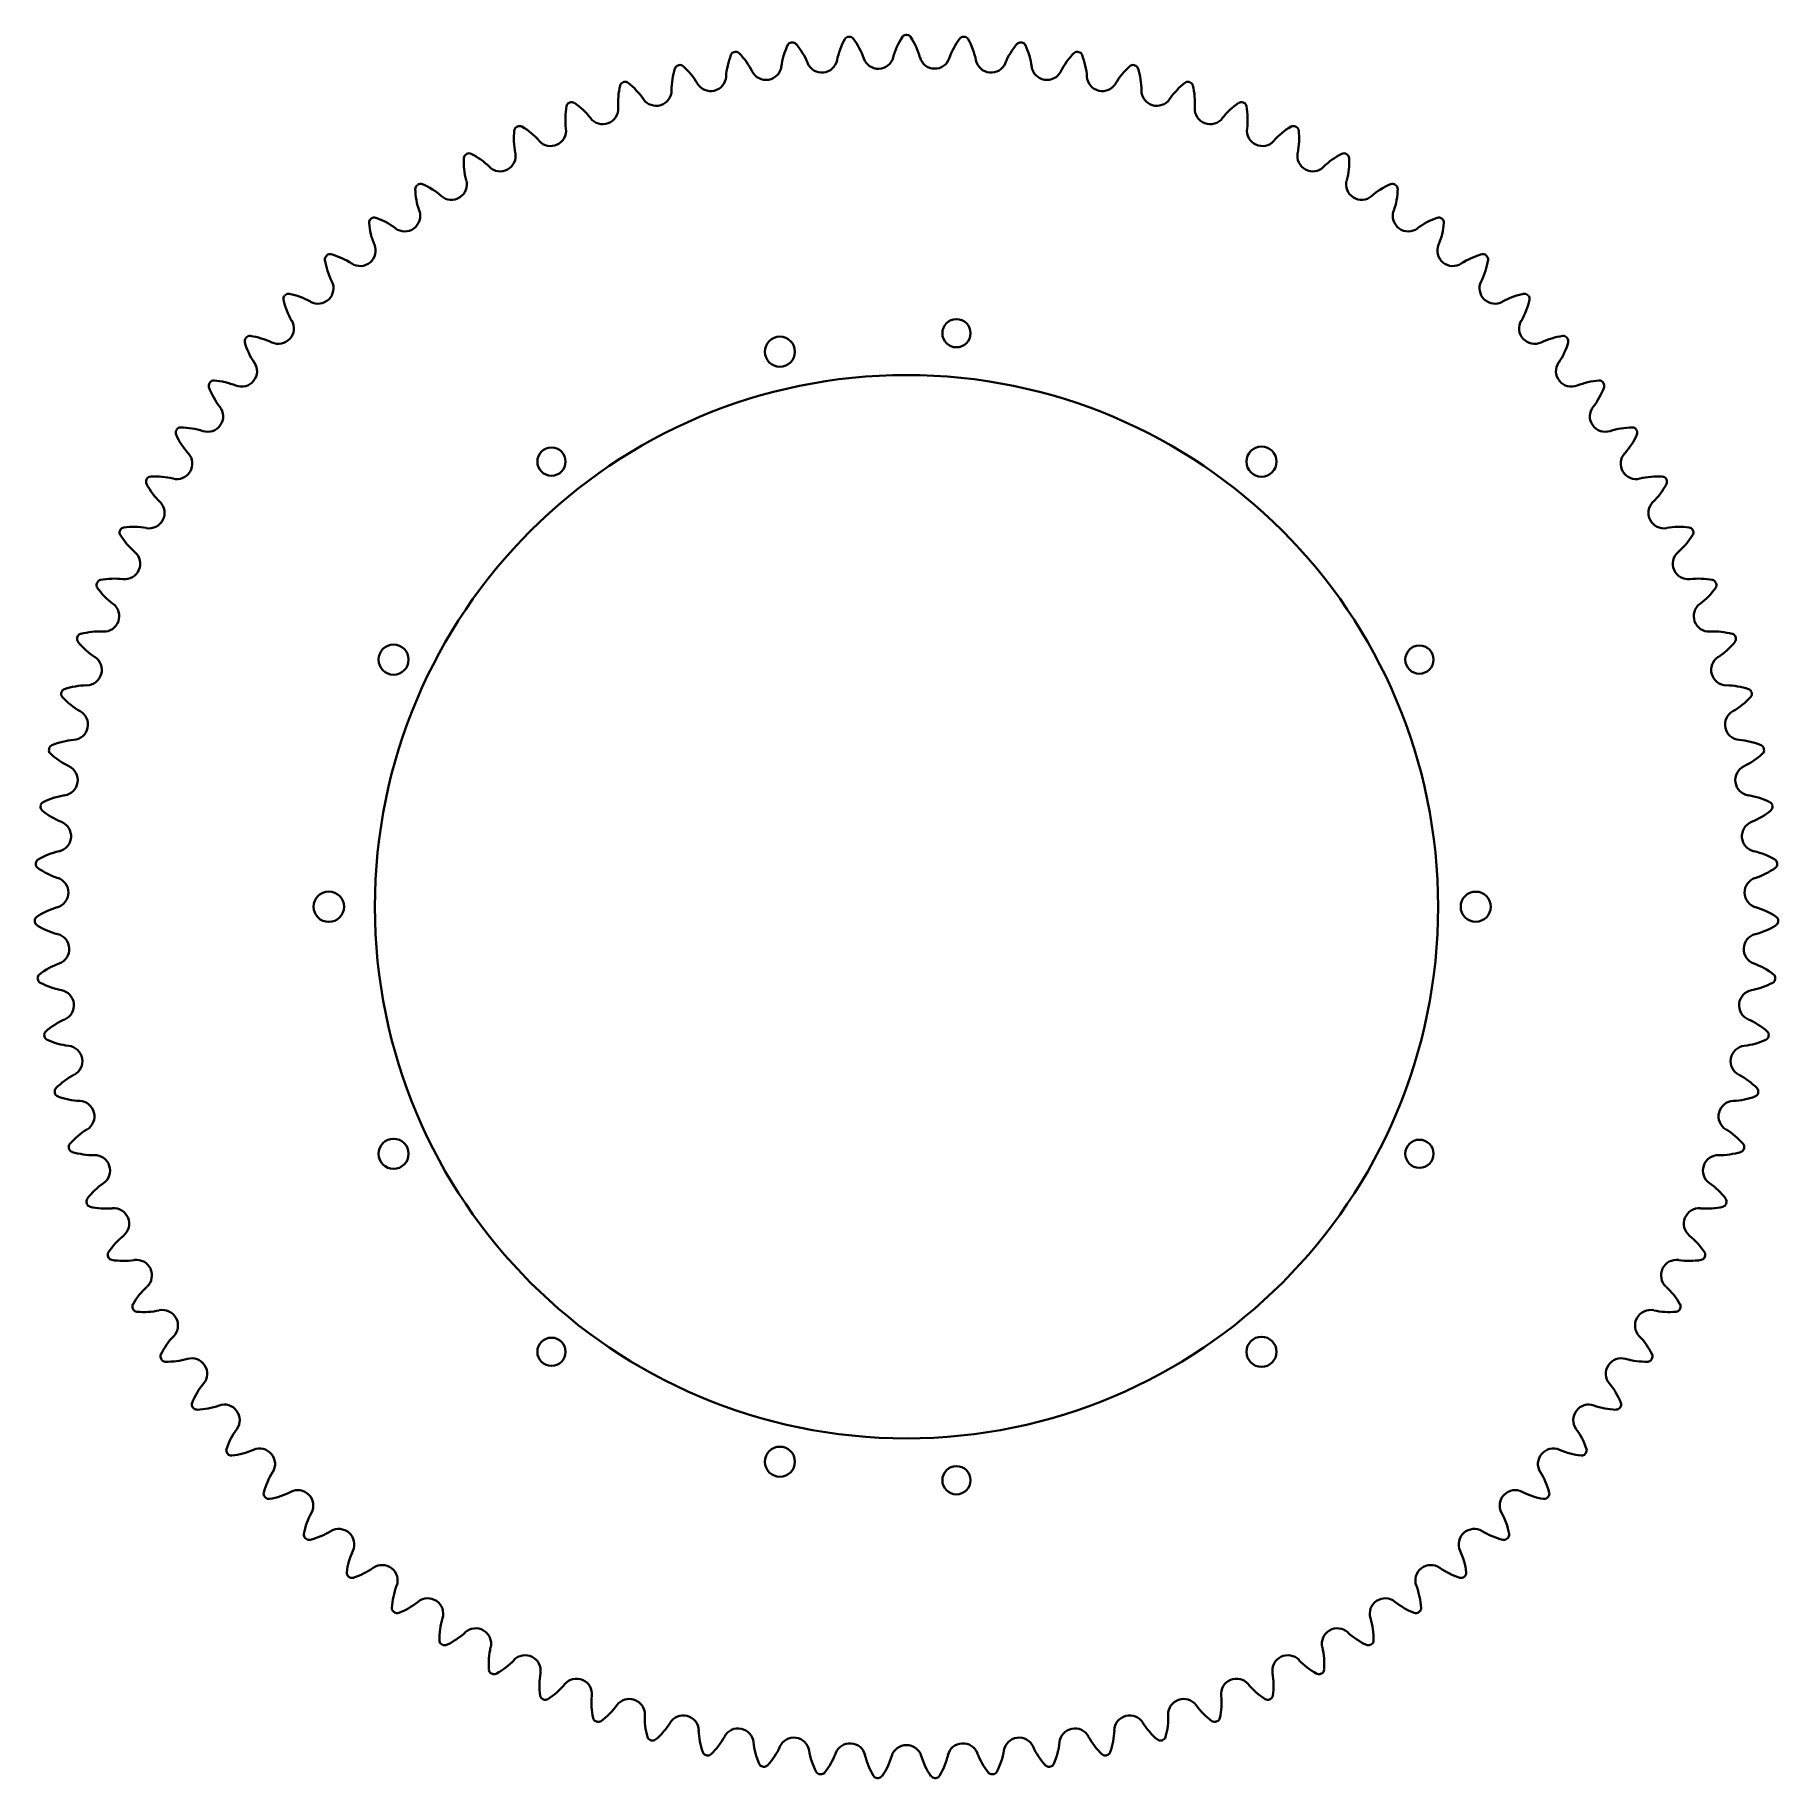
# Model space of a CAD drawing. Header units: inches. Extents: x -5.8 to 5.8, y -5.8 to 5.8.
import ezdxf

# ---------------------------------------------------------------- set-up
doc = ezdxf.new("R2010")
doc.units = ezdxf.units.IN
doc.header["$MEASUREMENT"] = 0
doc.layers.add('Visible', color=7, linetype='Continuous', lineweight=40)

msp = doc.modelspace()

# ---------------------------------------------------------------- linework, layer by layer
at = {"layer": 'Visible'}
for p, q in [((-0.003, 5.79), (0.003, 5.79)), ((-1.144, 5.676), (-1.139, 5.677)), ((-0.766, 5.739), (-0.761, 5.74)), ((-0.385, 5.777), (-0.38, 5.778)), ((0.385, 5.777), (0.38, 5.778)), ((0.766, 5.739), (0.761, 5.74)), ((1.144, 5.676), (1.139, 5.677)), ((-1.517, 5.588), (-1.512, 5.59)), ((1.517, 5.588), (1.512, 5.59)), ((-1.883, 5.476), (-1.878, 5.477)), ((1.883, 5.476), (1.878, 5.477)), ((-2.24, 5.339), (-2.236, 5.341)), ((2.24, 5.339), (2.236, 5.341)), ((-2.588, 5.18), (-2.584, 5.182)), ((2.588, 5.18), (2.584, 5.182)), ((-2.925, 4.997), (-2.92, 5)), ((2.925, 4.997), (2.92, 5)), ((-3.249, 4.793), (-3.245, 4.796)), ((3.249, 4.793), (3.245, 4.796)), ((-3.559, 4.568), (-3.554, 4.571)), ((3.559, 4.568), (3.554, 4.571)), ((-3.853, 4.323), (-3.849, 4.326)), ((3.853, 4.323), (3.849, 4.326)), ((-4.13, 4.059), (-4.126, 4.062)), ((4.13, 4.059), (4.126, 4.062)), ((-4.389, 3.777), (-4.386, 3.781)), ((4.389, 3.777), (4.386, 3.781)), ((-4.629, 3.478), (-4.626, 3.483)), ((4.629, 3.478), (4.626, 3.483)), ((-4.849, 3.165), (-4.846, 3.169)), ((4.849, 3.165), (4.846, 3.169)), ((-5.047, 2.837), (-5.045, 2.842)), ((5.047, 2.837), (5.045, 2.842)), ((-5.224, 2.498), (-5.222, 2.502)), ((5.224, 2.498), (5.222, 2.502)), ((-5.378, 2.147), (-5.376, 2.152)), ((5.378, 2.147), (5.376, 2.152)), ((-5.508, 1.787), (-5.506, 1.792)), ((5.508, 1.787), (5.506, 1.792)), ((-5.614, 1.419), (-5.612, 1.424)), ((5.614, 1.419), (5.612, 1.424)), ((-5.695, 1.045), (-5.694, 1.05)), ((5.695, 1.045), (5.694, 1.05)), ((-5.752, 0.666), (-5.751, 0.671)), ((5.752, 0.666), (5.751, 0.671)), ((-5.783, 0.284), (-5.783, 0.29)), ((5.783, 0.284), (5.783, 0.29)), ((-5.789, -0.098), (-5.79, -0.093)), ((5.789, -0.098), (5.79, -0.093)), ((-5.77, -0.481), (-5.771, -0.476)), ((5.77, -0.481), (5.771, -0.476)), ((-5.726, -0.861), (-5.727, -0.856)), ((5.726, -0.861), (5.727, -0.856)), ((-5.657, -1.238), (-5.658, -1.232)), ((5.657, -1.238), (5.658, -1.232)), ((-5.562, -1.609), (-5.564, -1.604)), ((5.562, -1.609), (5.564, -1.604)), ((-5.444, -1.973), (-5.446, -1.968)), ((5.444, -1.973), (5.446, -1.968)), ((-5.302, -2.328), (-5.304, -2.324)), ((5.302, -2.328), (5.304, -2.324)), ((-5.136, -2.674), (-5.139, -2.669)), ((5.136, -2.674), (5.139, -2.669)), ((-4.948, -3.007), (-4.951, -3.003)), ((4.948, -3.007), (4.951, -3.003)), ((-4.739, -3.328), (-4.742, -3.323)), ((4.739, -3.328), (4.742, -3.323)), ((-4.508, -3.634), (-4.512, -3.629)), ((4.508, -3.634), (4.512, -3.629)), ((-4.258, -3.924), (-4.262, -3.92)), ((4.258, -3.924), (4.262, -3.92)), ((-3.99, -4.196), (-3.993, -4.193)), ((3.99, -4.196), (3.993, -4.193)), ((-3.704, -4.451), (-3.708, -4.448)), ((3.704, -4.451), (3.708, -4.448)), ((-3.401, -4.686), (-3.406, -4.683)), ((3.401, -4.686), (3.406, -4.683)), ((-3.084, -4.901), (-3.089, -4.898)), ((3.084, -4.901), (3.089, -4.898)), ((-2.754, -5.094), (-2.758, -5.091)), ((2.754, -5.094), (2.758, -5.091)), ((-2.411, -5.265), (-2.416, -5.262)), ((2.411, -5.265), (2.416, -5.262)), ((-2.058, -5.412), (-2.063, -5.41)), ((2.058, -5.412), (2.063, -5.41)), ((-1.695, -5.537), (-1.701, -5.535)), ((1.695, -5.537), (1.701, -5.535)), ((-1.326, -5.636), (-1.331, -5.635)), ((1.326, -5.636), (1.331, -5.635)), ((-0.95, -5.712), (-0.956, -5.711)), ((-0.571, -5.762), (-0.576, -5.762)), ((-0.189, -5.787), (-0.194, -5.787)), ((0.189, -5.787), (0.194, -5.787)), ((0.571, -5.762), (0.576, -5.762)), ((0.95, -5.712), (0.956, -5.711))]:
    msp.add_line(p, q, dxfattribs=at)
for centre, radius in [((0.332, 3.809), 0.0938), ((-0.841, 3.686), 0.1), ((0, 0), 3.531), ((-2.358, 2.956), 0.0938), ((2.358, 2.956), 0.1), ((-3.407, 1.641), 0.1), ((3.407, 1.641), 0.0938), ((-3.837, 0), 0.101), ((3.781, 0), 0.1), ((-3.407, -1.641), 0.1), ((3.407, -1.641), 0.0938), ((-2.358, -2.956), 0.0938), ((2.358, -2.956), 0.1), ((-0.841, -3.686), 0.1), ((0.332, -3.809), 0.0938)]:
    msp.add_circle(centre, radius, dxfattribs=at)
for centre, radius, start, end in [((-0.003, 5.76), 0.03, 90, 147.4128), ((0.003, 5.76), 0.03, 32.5872, 90), ((-1.138, 5.647), 0.03, 101.3684, 158.7812), ((-1.133, 5.648), 0.03, 43.9556, 101.3684), ((-0.333, 5.509), 0.504, 154.9917, 172.0163), ((-0.762, 5.71), 0.03, 97.5789, 154.9917), ((-0.757, 5.71), 0.03, 40.1661, 97.5789), ((-1.119, 5.405), 0.504, 23.1416, 40.1661), ((0.032, 5.519), 0.504, 151.2023, 168.2268), ((-0.383, 5.748), 0.03, 93.7895, 151.2023), ((-0.378, 5.748), 0.03, 36.3767, 93.7895), ((-0.759, 5.467), 0.504, 19.3522, 36.3767), ((0.397, 5.505), 0.504, 147.4128, 164.4373), ((-0.397, 5.505), 0.504, 15.5627, 32.5872), ((0.759, 5.467), 0.504, 143.6233, 160.6478), ((0.378, 5.748), 0.03, 86.2105, 143.6233), ((0.383, 5.748), 0.03, 28.7977, 86.2105), ((-0.032, 5.519), 0.504, 11.7732, 28.7977), ((1.119, 5.405), 0.504, 139.8339, 156.8584), ((0.757, 5.71), 0.03, 82.4211, 139.8339), ((0.762, 5.71), 0.03, 25.0083, 82.4211), ((0.333, 5.509), 0.504, 7.9837, 25.0083), ((1.133, 5.648), 0.03, 78.6316, 136.0444), ((1.138, 5.647), 0.03, 21.2188, 78.6316), ((-1.057, 5.417), 0.504, 162.5707, 179.5952), ((-1.509, 5.559), 0.03, 105.1579, 162.5707), ((-1.504, 5.561), 0.03, 47.7451, 105.1579), ((-1.822, 5.21), 0.504, 30.7206, 47.7451), ((-0.696, 5.475), 0.504, 158.7812, 175.8057), ((-1.474, 5.319), 0.504, 26.9311, 43.9556), ((-0.933, 5.594), 0.103, 206.9311, 352.0163), ((-0.562, 5.643), 0.103, 203.1416, 348.2268), ((-0.187, 5.668), 0.103, 199.3522, 344.4373), ((0.188, 5.668), 0.102, 195.5627, 340.6478), ((0.562, 5.643), 0.103, 191.7732, 336.8584), ((0.933, 5.594), 0.103, 187.9837, 333.0689), ((1.474, 5.319), 0.504, 136.0444, 153.0689), ((0.696, 5.475), 0.504, 4.1943, 21.2188), ((1.822, 5.21), 0.504, 132.2549, 149.2794), ((1.504, 5.561), 0.03, 74.8421, 132.2549), ((1.509, 5.559), 0.03, 17.4293, 74.8421), ((1.057, 5.417), 0.504, 0.4048, 17.4293), ((-1.412, 5.336), 0.504, 166.3602, 183.3847), ((-1.873, 5.447), 0.03, 108.9474, 166.3602), ((-1.868, 5.449), 0.03, 51.5346, 108.9474), ((-2.163, 5.078), 0.504, 34.5101, 51.5346), ((-1.301, 5.52), 0.103, 210.7206, 355.8057), ((1.301, 5.52), 0.103, 184.1943, 329.2794), ((2.163, 5.078), 0.504, 128.4654, 145.4899), ((1.868, 5.449), 0.03, 71.0526, 128.4654), ((1.873, 5.447), 0.03, 13.6398, 71.0526), ((1.412, 5.336), 0.504, 356.6153, 13.6398), ((-2.229, 5.312), 0.03, 112.7368, 170.1496), ((-2.224, 5.314), 0.03, 55.324, 112.7368), ((-2.493, 4.924), 0.504, 38.2995, 55.324), ((-1.663, 5.422), 0.103, 214.5101, 359.5952), ((1.663, 5.422), 0.103, 180.4048, 325.4899), ((2.493, 4.924), 0.504, 124.676, 141.7005), ((2.224, 5.314), 0.03, 67.2632, 124.676), ((2.229, 5.312), 0.03, 9.8504, 67.2632), ((-1.762, 5.231), 0.504, 170.1496, 187.1741), ((-2.018, 5.3), 0.103, 218.2995, 3.3847), ((2.018, 5.3), 0.103, 176.6153, 321.7005), ((1.762, 5.231), 0.504, 352.8259, 9.8504), ((-2.104, 5.103), 0.504, 173.9391, 190.9636), ((-2.575, 5.153), 0.03, 116.5263, 173.9391), ((-2.57, 5.155), 0.03, 59.1135, 116.5263), ((-2.813, 4.749), 0.504, 42.089, 59.1135), ((-2.364, 5.155), 0.103, 222.089, 7.1741), ((2.364, 5.155), 0.103, 172.8259, 317.911), ((2.813, 4.749), 0.504, 120.8865, 137.911), ((2.57, 5.155), 0.03, 63.4737, 120.8865), ((2.575, 5.153), 0.03, 6.0609, 63.4737), ((2.104, 5.103), 0.504, 349.0364, 6.0609), ((-2.91, 4.971), 0.03, 120.3158, 177.7286), ((-2.905, 4.974), 0.03, 62.903, 120.3158), ((-3.121, 4.552), 0.504, 45.8785, 62.903), ((-2.699, 4.987), 0.103, 225.8785, 10.9636), ((2.699, 4.987), 0.103, 169.0364, 314.1215), ((3.121, 4.552), 0.504, 117.097, 134.1215), ((2.905, 4.974), 0.03, 59.6842, 117.097), ((2.91, 4.971), 0.03, 2.2714, 59.6842), ((-2.437, 4.953), 0.504, 177.7286, 194.7531), ((2.437, 4.953), 0.504, 345.2469, 2.2714), ((-3.232, 4.768), 0.03, 124.1053, 181.5181), ((-2.759, 4.781), 0.504, 181.5181, 198.5426), ((-3.228, 4.771), 0.03, 66.6925, 124.1053), ((-3.415, 4.336), 0.504, 49.668, 66.6925), ((-3.023, 4.798), 0.103, 229.668, 14.7531), ((3.023, 4.798), 0.103, 165.2469, 310.332), ((3.415, 4.336), 0.504, 113.3075, 130.332), ((3.228, 4.771), 0.03, 55.8947, 113.3075), ((2.759, 4.781), 0.504, 341.4574, 358.4819), ((3.232, 4.768), 0.03, 358.4819, 55.8947), ((-3.54, 4.544), 0.03, 127.8947, 185.3075), ((-3.068, 4.588), 0.504, 185.3075, 202.332), ((-3.536, 4.547), 0.03, 70.4819, 127.8947), ((-3.694, 4.101), 0.504, 53.4574, 70.4819), ((-3.333, 4.588), 0.103, 233.4574, 18.5426), ((3.333, 4.588), 0.103, 161.4574, 306.5426), ((3.694, 4.101), 0.504, 109.5181, 126.5426), ((3.536, 4.547), 0.03, 52.1053, 109.5181), ((3.068, 4.588), 0.504, 337.668, 354.6925), ((3.54, 4.544), 0.03, 354.6925, 52.1053), ((-3.833, 4.3), 0.03, 131.6842, 189.097), ((-3.365, 4.375), 0.504, 189.097, 206.1215), ((-3.829, 4.304), 0.03, 74.2714, 131.6842), ((-3.957, 3.848), 0.504, 57.2469, 74.2714), ((-3.629, 4.358), 0.103, 237.2469, 22.332), ((3.629, 4.358), 0.103, 157.668, 302.7531), ((3.957, 3.848), 0.504, 105.7286, 122.7531), ((3.365, 4.375), 0.504, 333.8785, 350.903), ((3.829, 4.304), 0.03, 48.3158, 105.7286), ((3.833, 4.3), 0.03, 350.903, 48.3158), ((-4.109, 4.037), 0.03, 135.4737, 192.8865), ((-4.105, 4.041), 0.03, 78.0609, 135.4737), ((-4.203, 3.578), 0.504, 61.0364, 78.0609), ((-3.909, 4.108), 0.103, 241.0364, 26.1215), ((3.909, 4.108), 0.103, 153.8785, 298.9636), ((4.203, 3.578), 0.504, 101.9391, 118.9636), ((4.105, 4.041), 0.03, 44.5263, 101.9391), ((4.109, 4.037), 0.03, 347.1135, 44.5263), ((-3.647, 4.143), 0.504, 192.8865, 209.911), ((3.647, 4.143), 0.504, 330.089, 347.1135), ((-4.172, 3.841), 0.103, 244.8259, 29.911), ((4.172, 3.841), 0.103, 150.089, 295.1741), ((-4.366, 3.757), 0.03, 139.2632, 196.676), ((-3.913, 3.893), 0.504, 196.676, 213.7005), ((-4.363, 3.761), 0.03, 81.8504, 139.2632), ((-4.43, 3.292), 0.504, 64.8259, 81.8504), ((4.43, 3.292), 0.504, 98.1496, 115.1741), ((3.913, 3.893), 0.504, 326.2995, 343.324), ((4.363, 3.761), 0.03, 40.7368, 98.1496), ((4.366, 3.757), 0.03, 343.324, 40.7368), ((-4.417, 3.557), 0.103, 248.6153, 33.7005), ((4.417, 3.557), 0.103, 146.2995, 291.3847), ((-4.605, 3.46), 0.03, 143.0526, 200.4654), ((-4.602, 3.465), 0.03, 85.6398, 143.0526), ((-4.638, 2.992), 0.504, 68.6153, 85.6398), ((4.638, 2.992), 0.504, 94.3602, 111.3847), ((4.602, 3.465), 0.03, 36.9474, 94.3602), ((4.605, 3.46), 0.03, 339.5346, 36.9474), ((-4.161, 3.626), 0.504, 200.4654, 217.4899), ((4.161, 3.626), 0.504, 322.5101, 339.5346), ((-4.642, 3.257), 0.103, 252.4048, 37.4899), ((4.642, 3.257), 0.103, 142.5101, 287.5952), ((-4.824, 3.148), 0.03, 146.8421, 204.2549), ((-4.392, 3.343), 0.504, 204.2549, 221.2794), ((-4.821, 3.153), 0.03, 89.4293, 146.8421), ((-4.826, 2.679), 0.504, 72.4048, 89.4293), ((4.826, 2.679), 0.504, 90.5707, 107.5952), ((4.392, 3.343), 0.504, 318.7206, 335.7451), ((4.821, 3.153), 0.03, 33.1579, 90.5707), ((4.824, 3.148), 0.03, 335.7451, 33.1579), ((-4.847, 2.943), 0.103, 256.1943, 41.2794), ((4.847, 2.943), 0.103, 138.7206, 283.8057), ((-5.021, 2.823), 0.03, 150.6316, 208.0444), ((-4.603, 3.045), 0.504, 208.0444, 225.0689), ((-5.019, 2.827), 0.03, 93.2188, 150.6316), ((-4.992, 2.354), 0.504, 76.1943, 93.2188), ((4.992, 2.354), 0.504, 86.7812, 103.8057), ((4.603, 3.045), 0.504, 314.9311, 331.9556), ((5.019, 2.827), 0.03, 29.3684, 86.7812), ((5.021, 2.823), 0.03, 331.9556, 29.3684), ((-5.031, 2.616), 0.103, 259.9837, 45.0689), ((5.031, 2.616), 0.103, 134.9311, 280.0163), ((-5.197, 2.485), 0.03, 154.4211, 211.8339), ((-5.195, 2.489), 0.03, 97.0083, 154.4211), ((-4.794, 2.735), 0.504, 211.8339, 228.8584), ((-5.137, 2.019), 0.504, 79.9837, 97.0083), ((5.137, 2.019), 0.504, 82.9917, 100.0163), ((4.794, 2.735), 0.504, 311.1416, 328.1661), ((5.195, 2.489), 0.03, 25.5789, 82.9917), ((5.197, 2.485), 0.03, 328.1661, 25.5789), ((-5.193, 2.278), 0.103, 263.7732, 48.8584), ((5.193, 2.278), 0.103, 131.1416, 276.2268), ((-5.35, 2.136), 0.03, 158.2105, 215.6233), ((-5.348, 2.141), 0.03, 100.7977, 158.2105), ((-4.965, 2.412), 0.504, 215.6233, 232.6478), ((-5.259, 1.675), 0.504, 83.7732, 100.7977), ((5.259, 1.675), 0.504, 79.2023, 96.2268), ((4.965, 2.412), 0.504, 307.3522, 324.3767), ((5.348, 2.141), 0.03, 21.7895, 79.2023), ((5.35, 2.136), 0.03, 324.3767, 21.7895), ((-5.332, 1.93), 0.103, 267.5627, 52.6478), ((5.332, 1.93), 0.103, 127.3522, 272.4373), ((-5.479, 1.778), 0.03, 162, 219.4128), ((-5.478, 1.783), 0.03, 104.5872, 162), ((-5.113, 2.078), 0.504, 219.4128, 236.4373), ((-5.358, 1.324), 0.504, 87.5627, 104.5872), ((5.358, 1.324), 0.504, 75.4128, 92.4373), ((5.113, 2.078), 0.504, 303.5627, 320.5872), ((5.478, 1.783), 0.03, 18, 75.4128), ((5.479, 1.778), 0.03, 320.5872, 18), ((-5.448, 1.573), 0.103, 271.3522, 56.4373), ((5.448, 1.573), 0.103, 123.5627, 268.6478), ((-5.585, 1.412), 0.03, 165.7895, 223.2023), ((-5.583, 1.417), 0.03, 108.3767, 165.7895), ((-5.239, 1.736), 0.504, 223.2023, 240.2268), ((-5.434, 0.967), 0.504, 91.3522, 108.3767), ((5.434, 0.967), 0.504, 71.6233, 88.6478), ((5.239, 1.736), 0.504, 299.7732, 316.7977), ((5.583, 1.417), 0.03, 14.2105, 71.6233), ((5.585, 1.412), 0.03, 316.7977, 14.2105), ((-5.54, 1.21), 0.103, 275.1416, 60.2268), ((5.54, 1.21), 0.103, 119.7732, 264.8584), ((-5.666, 1.039), 0.03, 169.5789, 226.9917), ((-5.665, 1.045), 0.03, 112.1661, 169.5789), ((-5.486, 0.606), 0.504, 95.1416, 112.1661), ((5.486, 0.606), 0.504, 67.8339, 84.8584), ((5.665, 1.045), 0.03, 10.4211, 67.8339), ((5.666, 1.039), 0.03, 313.0083, 10.4211), ((-5.343, 1.386), 0.504, 226.9917, 244.0163), ((-5.608, 0.841), 0.103, 278.9311, 64.0163), ((5.608, 0.841), 0.103, 115.9837, 261.0689), ((5.343, 1.386), 0.504, 295.9837, 313.0083), ((-5.721, 0.668), 0.03, 115.9556, 173.3684), ((-5.514, 0.242), 0.504, 98.9311, 115.9556), ((5.514, 0.242), 0.504, 64.0444, 81.0689), ((5.721, 0.668), 0.03, 6.6316, 64.0444), ((-5.722, 0.663), 0.03, 173.3684, 230.7812), ((-5.423, 1.03), 0.504, 230.7812, 247.8057), ((5.423, 1.03), 0.504, 292.1943, 309.2188), ((5.722, 0.663), 0.03, 309.2188, 6.6316), ((-5.652, 0.468), 0.103, 282.7206, 67.8057), ((5.652, 0.468), 0.103, 112.1943, 257.2794), ((-5.518, -0.123), 0.504, 102.7206, 119.7451), ((5.518, -0.123), 0.504, 60.2549, 77.2794), ((-5.753, 0.288), 0.03, 119.7451, 177.1579), ((-5.753, 0.283), 0.03, 177.1579, 234.5707), ((-5.479, 0.669), 0.504, 234.5707, 251.5952), ((5.479, 0.669), 0.504, 288.4048, 305.4293), ((5.753, 0.288), 0.03, 2.8421, 60.2549), ((5.753, 0.283), 0.03, 305.4293, 2.8421), ((-5.67, 0.094), 0.103, 286.5101, 71.5952), ((5.67, 0.094), 0.103, 108.4048, 253.4899), ((-5.76, -0.093), 0.03, 123.5346, 180.9474), ((-5.759, -0.098), 0.03, 180.9474, 238.3602), ((-5.498, -0.487), 0.504, 106.5101, 123.5346), ((5.498, -0.487), 0.504, 56.4654, 73.4899), ((5.759, -0.098), 0.03, 301.6398, 359.0526), ((5.76, -0.093), 0.03, 359.0526, 56.4654), ((-5.511, 0.305), 0.504, 238.3602, 255.3847), ((-5.664, -0.281), 0.103, 290.2995, 75.3847), ((5.664, -0.281), 0.103, 104.6153, 249.7005), ((5.511, 0.305), 0.504, 284.6153, 301.6398), ((-5.741, -0.473), 0.03, 127.324, 184.7368), ((-5.454, -0.85), 0.504, 110.2995, 127.324), ((5.454, -0.85), 0.504, 52.676, 69.7005), ((5.741, -0.473), 0.03, 355.2632, 52.676), ((-5.74, -0.478), 0.03, 184.7368, 242.1496), ((-5.519, -0.059), 0.504, 242.1496, 259.1741), ((-5.633, -0.655), 0.103, 294.089, 79.1741), ((5.633, -0.655), 0.103, 100.8259, 245.911), ((5.519, -0.059), 0.504, 280.8259, 297.8504), ((5.74, -0.478), 0.03, 297.8504, 355.2632), ((-5.386, -1.208), 0.504, 114.089, 131.1135), ((5.386, -1.208), 0.504, 48.8865, 65.911), ((-5.697, -0.851), 0.03, 131.1135, 188.5263), ((-5.696, -0.857), 0.03, 188.5263, 245.9391), ((-5.503, -0.424), 0.504, 245.9391, 262.9636), ((-5.577, -1.026), 0.103, 297.8785, 82.9636), ((5.577, -1.026), 0.103, 97.0364, 242.1215), ((5.503, -0.424), 0.504, 277.0364, 294.0609), ((5.696, -0.857), 0.03, 294.0609, 351.4737), ((5.697, -0.851), 0.03, 351.4737, 48.8865), ((-5.294, -1.562), 0.504, 117.8785, 134.903), ((5.294, -1.562), 0.504, 45.097, 62.1215), ((-5.628, -1.226), 0.03, 134.903, 192.3158), ((-5.627, -1.231), 0.03, 192.3158, 249.7286), ((-5.463, -0.787), 0.504, 249.7286, 266.7531), ((5.463, -0.787), 0.504, 273.2469, 290.2714), ((5.627, -1.231), 0.03, 290.2714, 347.6842), ((5.628, -1.226), 0.03, 347.6842, 45.097), ((-5.497, -1.392), 0.103, 301.668, 86.7531), ((5.497, -1.392), 0.103, 93.2469, 238.332), ((-5.179, -1.908), 0.504, 121.668, 138.6925), ((5.179, -1.908), 0.504, 41.3075, 58.332), ((-5.535, -1.595), 0.03, 138.6925, 196.1053), ((-5.534, -1.6), 0.03, 196.1053, 253.5181), ((5.534, -1.6), 0.03, 286.4819, 343.8947), ((5.535, -1.595), 0.03, 343.8947, 41.3075), ((-5.399, -1.146), 0.504, 253.5181, 270.5426), ((-5.393, -1.752), 0.103, 305.4574, 90.5426), ((5.393, -1.752), 0.103, 89.4574, 234.5426), ((5.399, -1.146), 0.504, 269.4574, 286.4819), ((-5.042, -2.246), 0.504, 125.4574, 142.4819), ((5.042, -2.246), 0.504, 37.5181, 54.5426), ((-5.417, -1.958), 0.03, 142.4819, 199.8947), ((5.417, -1.958), 0.03, 340.1053, 37.5181), ((-5.416, -1.963), 0.03, 199.8947, 257.3075), ((-5.312, -1.501), 0.504, 257.3075, 274.332), ((-5.266, -2.105), 0.103, 309.2469, 94.332), ((5.266, -2.105), 0.103, 85.668, 230.7531), ((5.312, -1.501), 0.504, 265.668, 282.6925), ((5.416, -1.963), 0.03, 282.6925, 340.1053), ((-4.882, -2.575), 0.504, 129.2469, 146.2714), ((4.882, -2.575), 0.504, 33.7286, 50.7531), ((-5.276, -2.311), 0.03, 146.2714, 203.6842), ((5.276, -2.311), 0.03, 336.3158, 33.7286), ((-5.274, -2.316), 0.03, 203.6842, 261.097), ((-5.201, -1.848), 0.504, 261.097, 278.1215), ((-5.115, -2.448), 0.103, 313.0364, 98.1215), ((5.115, -2.448), 0.103, 81.8785, 226.9636), ((5.201, -1.848), 0.504, 261.8785, 278.903), ((5.274, -2.316), 0.03, 278.903, 336.3158), ((-4.701, -2.892), 0.504, 133.0364, 150.0609), ((4.701, -2.892), 0.504, 29.9391, 46.9636), ((-5.112, -2.655), 0.03, 150.0609, 207.4737), ((5.112, -2.655), 0.03, 332.5263, 29.9391), ((-5.109, -2.66), 0.03, 207.4737, 264.8865), ((-5.067, -2.188), 0.504, 264.8865, 281.911), ((-4.942, -2.781), 0.103, 316.8259, 101.911), ((4.942, -2.781), 0.103, 78.089, 223.1741), ((5.067, -2.188), 0.504, 258.089, 275.1135), ((5.109, -2.66), 0.03, 275.1135, 332.5263), ((-4.5, -3.196), 0.504, 136.8259, 153.8504), ((4.5, -3.196), 0.504, 26.1496, 43.1741), ((-4.925, -2.987), 0.03, 153.8504, 211.2632), ((-4.923, -2.992), 0.03, 211.2632, 268.676), ((-4.912, -2.518), 0.504, 268.676, 285.7005), ((-4.748, -3.102), 0.103, 320.6153, 105.7005), ((4.748, -3.102), 0.103, 74.2995, 219.3847), ((4.912, -2.518), 0.504, 254.2995, 271.324), ((4.923, -2.992), 0.03, 271.324, 328.7368), ((4.925, -2.987), 0.03, 328.7368, 26.1496), ((-4.279, -3.486), 0.504, 140.6153, 157.6398), ((4.279, -3.486), 0.504, 22.3602, 39.3847), ((-4.717, -3.306), 0.03, 157.6398, 215.0526), ((-4.714, -3.31), 0.03, 215.0526, 272.4654), ((-4.734, -2.837), 0.504, 272.4654, 289.4899), ((-4.532, -3.409), 0.103, 324.4048, 109.4899), ((4.532, -3.409), 0.103, 70.5101, 215.5952), ((4.734, -2.837), 0.504, 250.5101, 267.5346), ((4.714, -3.31), 0.03, 267.5346, 324.9474), ((4.717, -3.306), 0.03, 324.9474, 22.3602), ((-4.039, -3.762), 0.504, 144.4048, 161.4293), ((4.039, -3.762), 0.504, 18.5707, 35.5952), ((-4.488, -3.611), 0.03, 161.4293, 218.8421), ((-4.485, -3.615), 0.03, 218.8421, 276.2549), ((-4.537, -3.144), 0.504, 276.2549, 293.2794), ((-4.297, -3.701), 0.103, 328.1943, 113.2794), ((4.297, -3.701), 0.103, 66.7206, 211.8057), ((4.537, -3.144), 0.504, 246.7206, 263.7451), ((4.485, -3.615), 0.03, 263.7451, 321.1579), ((4.488, -3.611), 0.03, 321.1579, 18.5707), ((-3.782, -4.02), 0.504, 148.1943, 165.2188), ((3.782, -4.02), 0.504, 14.7812, 31.8057), ((-4.24, -3.899), 0.03, 165.2188, 222.6316), ((-4.236, -3.903), 0.03, 222.6316, 280.0444), ((-4.319, -3.437), 0.504, 280.0444, 297.0689), ((-4.043, -3.977), 0.103, 331.9837, 117.0689), ((4.043, -3.977), 0.103, 62.9311, 208.0163), ((4.319, -3.437), 0.504, 242.9311, 259.9556), ((4.236, -3.903), 0.03, 259.9556, 317.3684), ((4.24, -3.899), 0.03, 317.3684, 14.7812), ((-3.508, -4.261), 0.504, 151.9837, 169.0083), ((3.508, -4.261), 0.504, 10.9917, 28.0163), ((-3.973, -4.171), 0.03, 169.0083, 226.4211), ((-4.082, -3.715), 0.504, 283.8339, 300.8584), ((-3.771, -4.235), 0.103, 335.7732, 120.8584), ((3.771, -4.235), 0.103, 59.1416, 204.2268), ((4.082, -3.715), 0.504, 239.1416, 256.1661), ((3.973, -4.171), 0.03, 313.5789, 10.9917), ((-3.969, -4.175), 0.03, 226.4211, 283.8339), ((-3.218, -4.484), 0.504, 155.7732, 172.7977), ((3.218, -4.484), 0.504, 7.2023, 24.2268), ((3.969, -4.175), 0.03, 256.1661, 313.5789), ((-3.828, -3.976), 0.504, 287.6233, 304.6478), ((-3.483, -4.475), 0.103, 339.5627, 124.6478), ((3.483, -4.475), 0.103, 55.3522, 200.4373), ((3.828, -3.976), 0.504, 235.3522, 252.3767), ((-3.688, -4.425), 0.03, 172.7977, 230.2105), ((-3.684, -4.428), 0.03, 230.2105, 287.6233), ((-2.915, -4.687), 0.504, 159.5627, 176.5872), ((2.915, -4.687), 0.504, 3.4128, 20.4373), ((3.684, -4.428), 0.03, 252.3767, 309.7895), ((3.688, -4.425), 0.03, 309.7895, 7.2023), ((-3.557, -4.221), 0.504, 291.4128, 308.4373), ((-3.18, -4.696), 0.103, 343.3522, 128.4373), ((3.18, -4.696), 0.103, 51.5627, 196.6478), ((3.557, -4.221), 0.504, 231.5627, 248.5872), ((-3.388, -4.659), 0.03, 176.5872, 234), ((-3.384, -4.662), 0.03, 234, 291.4128), ((-2.599, -4.869), 0.504, 163.3522, 180.3767), ((2.599, -4.869), 0.504, 359.6233, 16.6478), ((3.384, -4.662), 0.03, 248.5872, 306), ((3.388, -4.659), 0.03, 306, 3.4128), ((-3.27, -4.447), 0.504, 295.2023, 312.2268), ((-2.862, -4.895), 0.103, 347.1416, 132.2268), ((2.862, -4.895), 0.103, 47.7732, 192.8584), ((3.27, -4.447), 0.504, 227.7732, 244.7977), ((-3.073, -4.872), 0.03, 180.3767, 237.7895), ((-3.068, -4.875), 0.03, 237.7895, 295.2023), ((-2.271, -5.03), 0.504, 167.1416, 184.1661), ((-2.533, -5.074), 0.103, 350.9311, 136.0163), ((2.533, -5.074), 0.103, 43.9837, 189.0689), ((2.271, -5.03), 0.504, 355.8339, 12.8584), ((3.068, -4.875), 0.03, 244.7977, 302.2105), ((3.073, -4.872), 0.03, 302.2105, 359.6233), ((-2.744, -5.065), 0.03, 184.1661, 241.5789), ((-2.739, -5.067), 0.03, 241.5789, 298.9917), ((-2.969, -4.653), 0.504, 298.9917, 316.0163), ((-1.934, -5.17), 0.504, 170.9311, 187.9556), ((1.934, -5.17), 0.504, 352.0444, 9.0689), ((2.969, -4.653), 0.504, 223.9837, 241.0083), ((2.739, -5.067), 0.03, 241.0083, 298.4211), ((2.744, -5.065), 0.03, 298.4211, 355.8339), ((-2.655, -4.839), 0.504, 302.7812, 319.8057), ((-2.192, -5.23), 0.103, 354.7206, 139.8057), ((2.192, -5.23), 0.103, 40.1943, 185.2794), ((2.655, -4.839), 0.504, 220.1943, 237.2188), ((-2.403, -5.235), 0.03, 187.9556, 245.3684), ((-2.398, -5.237), 0.03, 245.3684, 302.7812), ((-1.588, -5.286), 0.504, 174.7206, 191.7451), ((-2.329, -5.004), 0.504, 306.5707, 323.5952), ((-1.841, -5.364), 0.103, 358.5101, 143.5952), ((1.841, -5.364), 0.103, 36.4048, 181.4899), ((2.329, -5.004), 0.504, 216.4048, 233.4293), ((1.588, -5.286), 0.504, 348.2549, 5.2794), ((2.398, -5.237), 0.03, 237.2188, 294.6316), ((2.403, -5.235), 0.03, 294.6316, 352.0444), ((-2.052, -5.382), 0.03, 191.7451, 249.1579), ((-2.047, -5.384), 0.03, 249.1579, 306.5707), ((-1.235, -5.379), 0.504, 178.5101, 195.5346), ((-1.993, -5.147), 0.504, 310.3602, 327.3847), ((-1.483, -5.474), 0.103, 2.2995, 147.3847), ((1.483, -5.474), 0.103, 32.6153, 177.7005), ((1.993, -5.147), 0.504, 212.6153, 229.6398), ((1.235, -5.379), 0.504, 344.4654, 1.4899), ((2.047, -5.384), 0.03, 233.4293, 290.8421), ((2.052, -5.382), 0.03, 290.8421, 348.2549), ((-1.692, -5.506), 0.03, 195.5346, 252.9474), ((-1.687, -5.508), 0.03, 252.9474, 310.3602), ((-0.877, -5.449), 0.504, 182.2995, 199.324), ((-1.649, -5.267), 0.504, 314.1496, 331.1741), ((-1.118, -5.56), 0.103, 6.089, 151.1741), ((-0.515, -5.495), 0.504, 186.089, 203.1135), ((-0.748, -5.621), 0.103, 9.8785, 154.9636), ((-0.375, -5.659), 0.103, 13.668, 158.7531), ((0.375, -5.659), 0.103, 21.2469, 166.332), ((0.748, -5.621), 0.103, 25.0364, 170.1215), ((0.515, -5.495), 0.504, 336.8865, 353.911), ((1.118, -5.56), 0.103, 28.8259, 173.911), ((1.649, -5.267), 0.504, 208.8259, 225.8504), ((0.877, -5.449), 0.504, 340.676, 357.7005), ((1.687, -5.508), 0.03, 229.6398, 287.0526), ((1.692, -5.506), 0.03, 287.0526, 344.4654), ((-1.324, -5.606), 0.03, 199.324, 256.7368), ((-1.319, -5.607), 0.03, 256.7368, 314.1496), ((-1.297, -5.365), 0.504, 317.9391, 334.9636), ((-0.151, -5.517), 0.504, 189.8785, 206.903), ((-0.94, -5.439), 0.504, 321.7286, 338.7531), ((0.214, -5.515), 0.504, 193.668, 210.6925), ((-0.578, -5.489), 0.504, 325.5181, 342.5426), ((0, -5.671), 0.103, 17.4574, 162.5426), ((0.578, -5.489), 0.504, 197.4574, 214.4819), ((-0.214, -5.515), 0.504, 329.3075, 346.332), ((0.94, -5.439), 0.504, 201.2469, 218.2714), ((0.151, -5.517), 0.504, 333.097, 350.1215), ((1.297, -5.365), 0.504, 205.0364, 222.0609), ((1.319, -5.607), 0.03, 225.8504, 283.2632), ((1.324, -5.606), 0.03, 283.2632, 340.676), ((-0.951, -5.681), 0.03, 203.1135, 260.5263), ((-0.946, -5.682), 0.03, 260.5263, 317.9391), ((-0.573, -5.732), 0.03, 206.903, 264.3158), ((-0.568, -5.732), 0.03, 264.3158, 321.7286), ((-0.193, -5.757), 0.03, 210.6925, 268.1053), ((-0.188, -5.757), 0.03, 268.1053, 325.5181), ((0.188, -5.757), 0.03, 214.4819, 271.8947), ((0.193, -5.757), 0.03, 271.8947, 329.3075), ((0.568, -5.732), 0.03, 218.2714, 275.6842), ((0.573, -5.732), 0.03, 275.6842, 333.097), ((0.946, -5.682), 0.03, 222.0609, 279.4737), ((0.951, -5.681), 0.03, 279.4737, 336.8865)]:
    msp.add_arc(centre, radius, start, end, dxfattribs=at)

doc.saveas('drawing.dxf')
